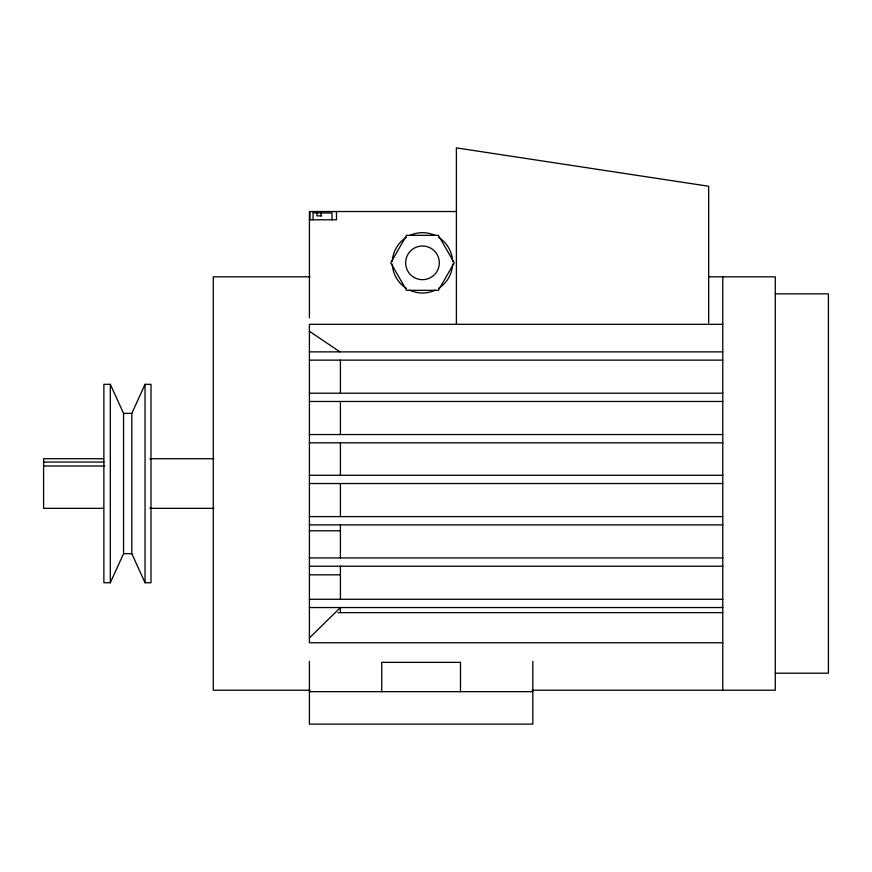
<?xml version="1.0" encoding="UTF-8"?>
<svg xmlns="http://www.w3.org/2000/svg" width="872" height="872" viewBox="0 0 872 872"><rect width="100%" height="100%" fill="white"/><g stroke="black" fill="none" stroke-linecap="round" stroke-linejoin="round"><path stroke-width="1.31" d="M131.814 413.383L145.046 384.323L150.998 384.323L150.998 582.747L145.046 582.747L131.814 553.687L131.814 413.383L123.552 413.383L110.319 384.323L103.866 384.323L103.866 582.747L110.319 582.747L123.552 553.687L123.552 413.383M309.407 637.944L340.407 607.544L340.407 611.403M456.089 211.525L309.407 211.525L309.407 317.811M314.28 212.975L332.058 212.975L332.058 219.799M321.79 215.864L316.885 215.864L316.885 212.975M309.407 219.799L336.483 219.799L336.483 211.525M310.018 276.838L213.291 276.838L213.291 690.221L310.018 690.221M709.154 276.838L775.284 276.838L775.284 690.221L532.062 690.221M775.284 293.864L828.4 293.864L828.4 673.195L775.284 673.195M722.779 324.297L309.407 324.297L309.407 642.762L722.779 642.762M309.407 351.874L722.779 351.874M309.407 360.136L722.779 360.136M309.407 393.207L722.779 393.207M309.407 401.48L722.779 401.48M309.407 434.55L722.779 434.55M309.407 442.813L722.779 442.813M103.539 458.727L43.6 458.727L43.6 508.332L103.539 508.332M149.864 458.727L213.891 458.727M43.6 462.051L103.986 462.051M43.6 465.997L104.586 465.997M309.407 475.262L722.779 475.262M309.407 483.535L722.779 483.535M149.864 508.332L213.891 508.332M309.407 516.606L722.779 516.606M309.407 524.868L722.779 524.868M309.407 530.786L340.407 530.786M123.552 553.687L131.814 553.687M309.407 557.938L722.779 557.938M309.407 566.211L722.779 566.211M309.407 574.822L340.407 574.822M309.407 599.282L722.779 599.282M309.407 607.544L722.779 607.544M337.955 612.635L722.779 612.635M309.407 691.67L532.836 691.67M309.407 331.262L339.971 351.874M722.779 276.838L722.779 690.221M708.663 322.88L708.663 186.248L456.394 147.88L456.394 323.741M532.836 661.379L532.836 724.12L309.407 724.12L309.407 661.379M460.492 691.67L460.492 662.36L381.74 662.36L381.74 691.67M340.407 360.136L340.407 393.207M340.407 402.799L340.407 434.55M340.407 442.813L340.407 475.262M340.407 483.535L340.407 516.606M340.407 524.868L340.407 557.938M340.407 566.211L340.407 599.282M320.863 212.975L320.863 215.864M313.059 211.525L313.059 219.799M310.018 211.525L310.018 219.799M145.046 384.323L145.046 582.747M110.319 384.323L110.319 582.747M452.633 264.14A30.182 30.182 0 0 1 438.692 288.294M435.248 290.18A30.182 30.182 0 0 1 409.731 290.18M406.276 288.294A30.182 30.182 0 0 1 392.335 264.14M392.335 261.524A30.182 30.182 0 0 1 406.276 237.38M409.731 235.495A30.182 30.182 0 0 1 435.248 235.495M438.692 237.38A30.182 30.182 0 0 1 452.633 261.524M406.603 235.331L390.721 262.832L406.603 290.343L438.365 290.343L454.247 262.832L438.365 235.331L406.603 235.331M414.069 277.427A16.851 16.851 0 0 0 439.335 262.832A16.851 16.851 0 0 0 414.069 248.248A16.851 16.851 0 0 0 414.069 277.427"/></g></svg>
